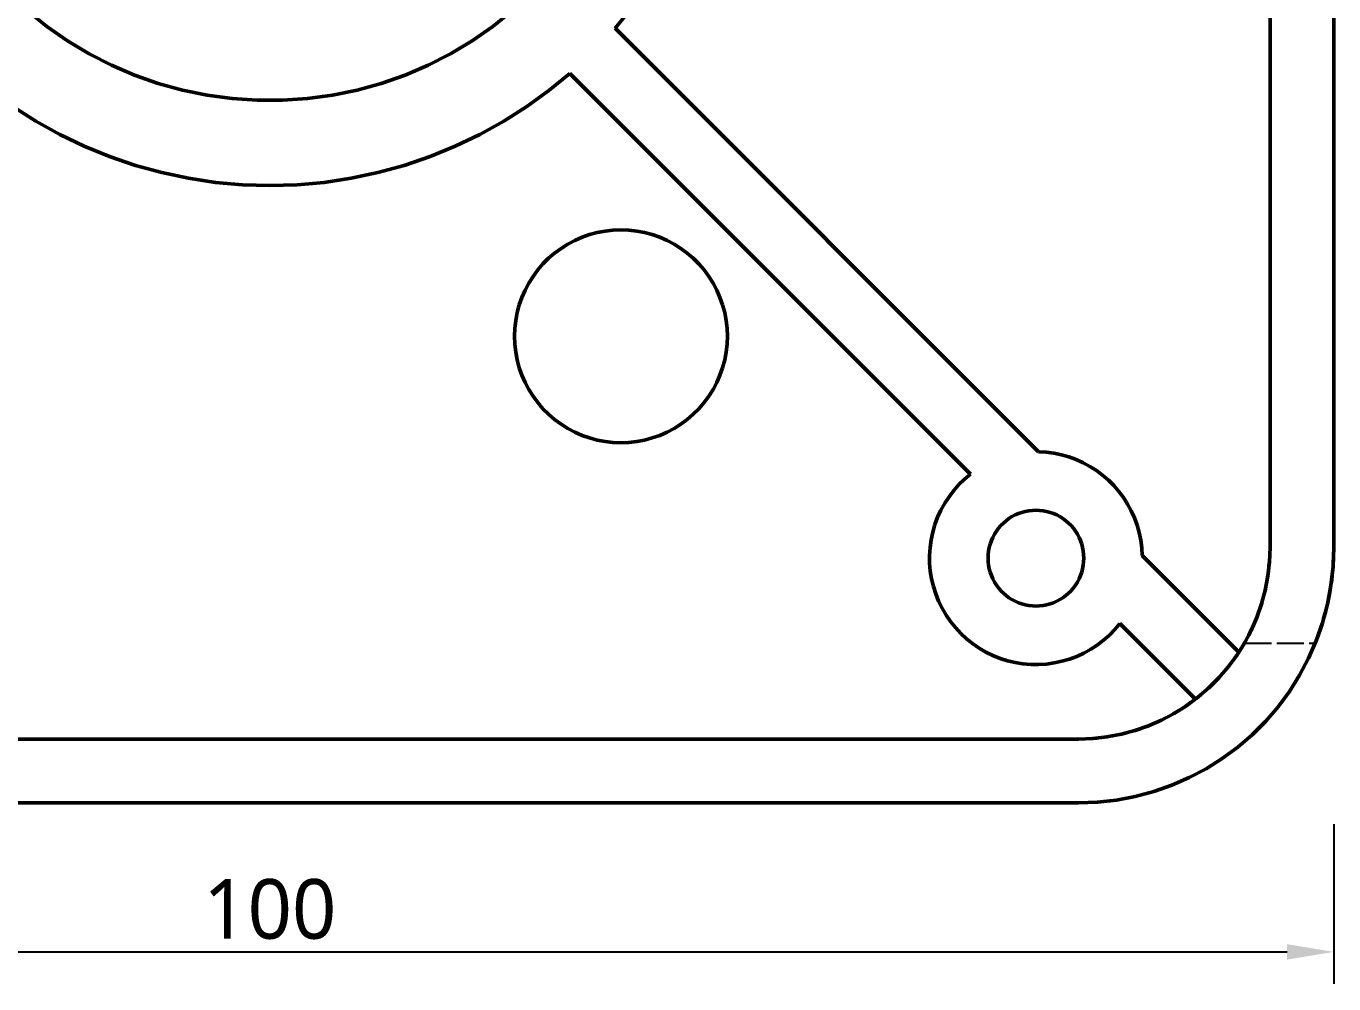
# Model space of a CAD drawing. Header units: millimetres. Extents: x 0 to 420, y 0 to 297.
# Drawn here: x 148.1 to 209.5, y 124.5 to 169.5 of the extents above; entities that cross this region are included whole.
import ezdxf

# ---------------------------------------------------------------- set-up
doc = ezdxf.new("R2010")
doc.units = ezdxf.units.MM
doc.linetypes.add('DASHED', pattern=[1.524, 1.27, -0.254])
for name, color, linetype, lineweight in [('DIM', 3, 'CONTINUOUS', 18), ('HIDDEN', 8, 'DASHED', 25), ('VISIBLE', 7, 'CONTINUOUS', 50)]:
    doc.layers.add(name, color=color, linetype=linetype, lineweight=lineweight)
doc.styles.add('CJK', font='NotoSansCJK-Regular.ttc')
doc.dimstyles.new('GB', dxfattribs={"dimtxt": 2.8, "dimasz": 2.2, "dimexe": 1.5, "dimexo": 1, "dimgap": 0.6, "dimtad": 1, "dimlfac": 100, "dimzin": 12, "dimdsep": 46, "dimtxsty": 'CJK', "dimcen": 2.5, "dimazin": 3, "dimtfac": 0.5, "dimtmove": 2, "dimatfit": 3})

msp = doc.modelspace()

# ---------------------------------------------------------------- linework, layer by layer
at = {"layer": 'HIDDEN'}
for points in [[(209.5, 260), (209.5, 145)], [(209.5, 237.5), (209.5, 145)], [(209.5, 237.5), (209.5, 145)], [(206.5, 228.37868), (206.5, 145)], [(149.0234, 169.48248), (148.10098, 170.22173)], [(170.89902, 170.22173), (169.9766, 169.48248)], [(175.72641, 169.39491), (176.53817, 170.38701)], [(149.99362, 168.80719), (149.0234, 169.48248)], [(169.9766, 169.48248), (169.00638, 168.80719)], [(195.62283, 149.49849), (175.72641, 169.39491)], [(151.00722, 168.19893), (149.99362, 168.80719)], [(169.00638, 168.80719), (167.99278, 168.19893)], [(152.05956, 167.6605), (151.00722, 168.19893)], [(167.99278, 168.19893), (166.94044, 167.6605)], [(153.14586, 167.19433), (152.05956, 167.6605)], [(154.26115, 166.80256), (153.14586, 167.19433)], [(165.85414, 167.19433), (164.73885, 166.80256)], [(166.94044, 167.6605), (165.85414, 167.19433)], [(172.61299, 166.46183), (173.60509, 167.27359)], [(192.43121, 148.44747), (173.60509, 167.27359)], [(155.40034, 166.48698), (154.26115, 166.80256)], [(164.73885, 166.80256), (163.59966, 166.48698)], [(156.55823, 166.24903), (155.40034, 166.48698)], [(157.72955, 166.08979), (156.55823, 166.24903)], [(158.90895, 166.00998), (157.72955, 166.08979)], [(160.09105, 166.00998), (158.90895, 166.00998)], [(161.27045, 166.08979), (160.09105, 166.00998)], [(162.44177, 166.24903), (161.27045, 166.08979)], [(163.59966, 166.48698), (162.44177, 166.24903)], [(171.57428, 165.71063), (172.61299, 166.46183)], [(147.42572, 165.71063), (148.50735, 165.02267)], [(170.49265, 165.02267), (171.57428, 165.71063)], [(148.50735, 165.02267), (149.62806, 164.4004)], [(169.37194, 164.4004), (170.49265, 165.02267)], [(149.62806, 164.4004), (150.78386, 163.84602)], [(168.21614, 163.84602), (169.37194, 164.4004)], [(150.78386, 163.84602), (151.97065, 163.36151)], [(167.02935, 163.36151), (168.21614, 163.84602)], [(151.97065, 163.36151), (153.18421, 162.94858)], [(153.18421, 162.94858), (154.42021, 162.60872)], [(164.57979, 162.60872), (165.81579, 162.94858)], [(165.81579, 162.94858), (167.02935, 163.36151)], [(154.42021, 162.60872), (155.67427, 162.34311)], [(155.67427, 162.34311), (156.94193, 162.15272)], [(162.05807, 162.15272), (163.32573, 162.34311)], [(163.32573, 162.34311), (164.57979, 162.60872)], [(156.94193, 162.15272), (158.21869, 162.03821)], [(158.21869, 162.03821), (159.5, 162)], [(159.5, 162), (160.78131, 162.03821)], [(160.78131, 162.03821), (162.05807, 162.15272)], [(174.8874, 159.7958), (174.52622, 159.69903)], [(175.25479, 159.86532), (174.8874, 159.7958)], [(175.62635, 159.90718), (175.25479, 159.86532)], [(176, 159.92116), (175.62635, 159.90718)], [(176.37365, 159.90718), (176, 159.92116)], [(176.74521, 159.86532), (176.37365, 159.90718)], [(177.1126, 159.7958), (176.74521, 159.86532)], [(177.47378, 159.69903), (177.1126, 159.7958)], [(173.5, 159.25129), (173.1834, 159.05236)], [(173.83058, 159.42601), (173.5, 159.25129)], [(174.17329, 159.57553), (173.83058, 159.42601)], [(174.52622, 159.69903), (174.17329, 159.57553)], [(177.82671, 159.57553), (177.47378, 159.69903)], [(178.16942, 159.42601), (177.82671, 159.57553)], [(178.5, 159.25129), (178.16942, 159.42601)], [(178.8166, 159.05236), (178.5, 159.25129)], [(172.59914, 158.58642), (172.33474, 158.32203)], [(172.88255, 158.83032), (172.59914, 158.58642)], [(173.1834, 159.05236), (172.88255, 158.83032)], [(179.11745, 158.83032), (178.8166, 159.05236)], [(179.40086, 158.58642), (179.11745, 158.83032)], [(179.66526, 158.32203), (179.40086, 158.58642)], [(172.09084, 158.03861), (171.86881, 157.73776)], [(172.33474, 158.32203), (172.09084, 158.03861)], [(179.90916, 158.03861), (179.66526, 158.32203)], [(180.13119, 157.73776), (179.90916, 158.03861)], [(171.66987, 157.42116), (171.49516, 157.09058)], [(171.86881, 157.73776), (171.66987, 157.42116)], [(180.33013, 157.42116), (180.13119, 157.73776)], [(180.50484, 157.09058), (180.33013, 157.42116)], [(171.34563, 156.74787), (171.22214, 156.39494)], [(171.49516, 157.09058), (171.34563, 156.74787)], [(180.65437, 156.74787), (180.50484, 157.09058)], [(180.77786, 156.39494), (180.65437, 156.74787)], [(171.22214, 156.39494), (171.12536, 156.03377)], [(180.87464, 156.03377), (180.77786, 156.39494)], [(171.05585, 155.66637), (171.01398, 155.29481)], [(171.12536, 156.03377), (171.05585, 155.66637)], [(180.94415, 155.66637), (180.87464, 156.03377)], [(180.98602, 155.29481), (180.94415, 155.66637)], [(171.01398, 155.29481), (171, 154.92116)], [(171, 154.92116), (171.01398, 154.54751)], [(181, 154.92116), (180.98602, 155.29481)], [(180.98602, 154.54751), (181, 154.92116)], [(171.01398, 154.54751), (171.05585, 154.17595)], [(180.94415, 154.17595), (180.98602, 154.54751)], [(171.05585, 154.17595), (171.12536, 153.80856)], [(171.12536, 153.80856), (171.22214, 153.44739)], [(180.77786, 153.44739), (180.87464, 153.80856)], [(180.87464, 153.80856), (180.94415, 154.17595)], [(171.22214, 153.44739), (171.34563, 153.09446)], [(171.34563, 153.09446), (171.49516, 152.75174)], [(180.50484, 152.75174), (180.65437, 153.09446)], [(180.65437, 153.09446), (180.77786, 153.44739)], [(171.49516, 152.75174), (171.66987, 152.42116)], [(171.66987, 152.42116), (171.86881, 152.10456)], [(180.13119, 152.10456), (180.33013, 152.42116)], [(180.33013, 152.42116), (180.50484, 152.75174)], [(171.86881, 152.10456), (172.09084, 151.80371)], [(172.09084, 151.80371), (172.33474, 151.5203)], [(179.66526, 151.5203), (179.90916, 151.80371)], [(179.90916, 151.80371), (180.13119, 152.10456)], [(172.33474, 151.5203), (172.59914, 151.2559)], [(172.59914, 151.2559), (172.88255, 151.012)], [(179.11745, 151.012), (179.40086, 151.2559)], [(179.40086, 151.2559), (179.66526, 151.5203)], [(172.88255, 151.012), (173.1834, 150.78997)], [(173.1834, 150.78997), (173.5, 150.59103)], [(173.5, 150.59103), (173.83058, 150.41632)], [(178.16942, 150.41632), (178.5, 150.59103)], [(178.5, 150.59103), (178.8166, 150.78997)], [(178.8166, 150.78997), (179.11745, 151.012)], [(173.83058, 150.41632), (174.17329, 150.26679)], [(174.17329, 150.26679), (174.52622, 150.1433)], [(174.52622, 150.1433), (174.8874, 150.04652)], [(174.8874, 150.04652), (175.25479, 149.97701)], [(175.25479, 149.97701), (175.62635, 149.93514)], [(176.37365, 149.93514), (176.74521, 149.97701)], [(176.74521, 149.97701), (177.1126, 150.04652)], [(177.1126, 150.04652), (177.47378, 150.1433)], [(177.47378, 150.1433), (177.82671, 150.26679)], [(177.82671, 150.26679), (178.16942, 150.41632)], [(175.62635, 149.93514), (176, 149.92116)], [(176, 149.92116), (176.37365, 149.93514)], [(195.98438, 149.47648), (195.62283, 149.49849)], [(196.34339, 149.42836), (195.98438, 149.47648)], [(196.69797, 149.35437), (196.34339, 149.42836)], [(197.04627, 149.2549), (196.69797, 149.35437)], [(197.38645, 149.13048), (197.04627, 149.2549)], [(197.71673, 148.98175), (197.38645, 149.13048)], [(198.03538, 148.80951), (197.71673, 148.98175)], [(198.34072, 148.61465), (198.03538, 148.80951)], [(192.14883, 148.21075), (191.88465, 147.95387)], [(192.43121, 148.44747), (192.14883, 148.21075)], [(198.63115, 148.39819), (198.34072, 148.61465)], [(198.90515, 148.16128), (198.63115, 148.39819)], [(199.16128, 147.90515), (198.90515, 148.16128)], [(191.6401, 147.67824), (191.41652, 147.38534)], [(191.88465, 147.95387), (191.6401, 147.67824)], [(199.39819, 147.63115), (199.16128, 147.90515)], [(199.61465, 147.34072), (199.39819, 147.63115)], [(191.21512, 147.07678), (191.03699, 146.75422)], [(191.41652, 147.38534), (191.21512, 147.07678)], [(199.80951, 147.03538), (199.61465, 147.34072)], [(199.98175, 146.71673), (199.80951, 147.03538)], [(190.88309, 146.41942), (190.75427, 146.07419)], [(191.03699, 146.75422), (190.88309, 146.41942)], [(194.09715, 146.25912), (193.96961, 146.14937)], [(194.23253, 146.35904), (194.09715, 146.25912)], [(194.375, 146.44856), (194.23253, 146.35904)], [(194.52376, 146.52718), (194.375, 146.44856)], [(194.67798, 146.59447), (194.52376, 146.52718)], [(194.8368, 146.65004), (194.67798, 146.59447)], [(194.99933, 146.69359), (194.8368, 146.65004)], [(195.16465, 146.72487), (194.99933, 146.69359)], [(195.33186, 146.74371), (195.16465, 146.72487)], [(195.5, 146.75), (195.33186, 146.74371)], [(195.66814, 146.74371), (195.5, 146.75)], [(195.83535, 146.72487), (195.66814, 146.74371)], [(196.00067, 146.69359), (195.83535, 146.72487)], [(196.1632, 146.65004), (196.00067, 146.69359)], [(196.32202, 146.59447), (196.1632, 146.65004)], [(196.47624, 146.52718), (196.32202, 146.59447)], [(196.625, 146.44856), (196.47624, 146.52718)], [(196.76747, 146.35904), (196.625, 146.44856)], [(196.90285, 146.25912), (196.76747, 146.35904)], [(197.03039, 146.14937), (196.90285, 146.25912)], [(200.13048, 146.38645), (199.98175, 146.71673)], [(200.2549, 146.04627), (200.13048, 146.38645)], [(190.65123, 145.72041), (190.57452, 145.36001)], [(190.75427, 146.07419), (190.65123, 145.72041)], [(193.64096, 145.76747), (193.55144, 145.625)], [(193.74088, 145.90285), (193.64096, 145.76747)], [(193.85063, 146.03039), (193.74088, 145.90285)], [(193.96961, 146.14937), (193.85063, 146.03039)], [(197.14937, 146.03039), (197.03039, 146.14937)], [(197.25912, 145.90285), (197.14937, 146.03039)], [(197.35904, 145.76747), (197.25912, 145.90285)], [(197.44856, 145.625), (197.35904, 145.76747)], [(200.35437, 145.69797), (200.2549, 146.04627)], [(200.42836, 145.34339), (200.35437, 145.69797)], [(190.57452, 145.36001), (190.52456, 144.99493)], [(193.34996, 145.1632), (193.30641, 145.00067)], [(193.40553, 145.32202), (193.34996, 145.1632)], [(193.47282, 145.47624), (193.40553, 145.32202)], [(193.55144, 145.625), (193.47282, 145.47624)], [(197.52718, 145.47624), (197.44856, 145.625)], [(197.59447, 145.32202), (197.52718, 145.47624)], [(197.65004, 145.1632), (197.59447, 145.32202)], [(197.69359, 145.00067), (197.65004, 145.1632)], [(200.47648, 144.98438), (200.42836, 145.34339)], [(190.52456, 144.99493), (190.50162, 144.62717)], [(190.50162, 144.62717), (190.50583, 144.25872)], [(193.25629, 144.66814), (193.25, 144.5)], [(193.25, 144.5), (193.25629, 144.33186)], [(193.27513, 144.83535), (193.25629, 144.66814)], [(193.30641, 145.00067), (193.27513, 144.83535)], [(197.72487, 144.83535), (197.69359, 145.00067)], [(197.74371, 144.66814), (197.72487, 144.83535)], [(197.75, 144.5), (197.74371, 144.66814)], [(197.74371, 144.33186), (197.75, 144.5)], [(200.49849, 144.62283), (200.47648, 144.98438)], [(205.03819, 140.08313), (200.49849, 144.62283)], [(206.5, 145), (206.47652, 144.35036)], [(209.5, 145), (209.46645, 144.10324)], [(209.5, 145), (209.47538, 144.23173)], [(190.50583, 144.25872), (190.53716, 143.89157)], [(190.53716, 143.89157), (190.59544, 143.52773)], [(193.25629, 144.33186), (193.27513, 144.16465)], [(193.27513, 144.16465), (193.30641, 143.99933)], [(193.30641, 143.99933), (193.34996, 143.8368)], [(193.34996, 143.8368), (193.40553, 143.67798)], [(197.59447, 143.67798), (197.65004, 143.8368)], [(197.65004, 143.8368), (197.69359, 143.99933)], [(197.69359, 143.99933), (197.72487, 144.16465)], [(197.72487, 144.16465), (197.74371, 144.33186)], [(206.45143, 144.11971), (206.40621, 143.7041)], [(206.47652, 144.35036), (206.47526, 144.33872)], [(209.46645, 144.10324), (209.36597, 143.21149)], [(209.47538, 144.23173), (209.40163, 143.46662)], [(209.46863, 144.16174), (209.44256, 143.89127)], [(190.59544, 143.52773), (190.68036, 143.16918)], [(193.40553, 143.67798), (193.47282, 143.52376)], [(193.47282, 143.52376), (193.55144, 143.375)], [(193.55144, 143.375), (193.64096, 143.23253)], [(193.64096, 143.23253), (193.74088, 143.09715)], [(197.25912, 143.09715), (197.35904, 143.23253)], [(197.35904, 143.23253), (197.44856, 143.375)], [(197.44856, 143.375), (197.52718, 143.52376)], [(197.52718, 143.52376), (197.59447, 143.67798)], [(206.35455, 143.42118), (206.28944, 143.06461)], [(206.40621, 143.7041), (206.402, 143.68105)], [(209.36597, 143.21149), (209.19913, 142.32975)], [(209.40163, 143.46662), (209.27904, 142.70779)], [(209.37878, 143.3252), (209.32795, 143.01058)], [(190.68036, 143.16918), (190.79146, 142.81784)], [(190.79146, 142.81784), (190.92813, 142.47565)], [(193.74088, 143.09715), (193.85063, 142.96961)], [(193.85063, 142.96961), (193.96961, 142.85063)], [(193.96961, 142.85063), (194.09715, 142.74088)], [(194.09715, 142.74088), (194.23253, 142.64096)], [(194.23253, 142.64096), (194.375, 142.55144)], [(196.625, 142.55144), (196.76747, 142.64096)], [(196.76747, 142.64096), (196.90285, 142.74088)], [(196.90285, 142.74088), (197.03039, 142.85063)], [(197.03039, 142.85063), (197.14937, 142.96961)], [(197.14937, 142.96961), (197.25912, 143.09715)], [(206.20989, 142.75674), (206.12681, 142.43521)], [(206.28944, 143.06461), (206.28064, 143.03056)], [(209.27904, 142.70779), (209.10812, 141.95837)], [(190.92813, 142.47565), (191.08963, 142.14445)], [(191.08963, 142.14445), (191.27508, 141.82604)], [(194.375, 142.55144), (194.52376, 142.47282)], [(194.52376, 142.47282), (194.67798, 142.40553)], [(194.67798, 142.40553), (194.8368, 142.34996)], [(194.8368, 142.34996), (194.99933, 142.30641)], [(194.99933, 142.30641), (195.16465, 142.27513)], [(195.16465, 142.27513), (195.33186, 142.25629)], [(195.33186, 142.25629), (195.5, 142.25)], [(195.5, 142.25), (195.66814, 142.25629)], [(195.66814, 142.25629), (195.83535, 142.27513)], [(195.83535, 142.27513), (196.00067, 142.30641)], [(196.00067, 142.30641), (196.1632, 142.34996)], [(196.1632, 142.34996), (196.32202, 142.40553)], [(196.32202, 142.40553), (196.47624, 142.47282)], [(196.47624, 142.47282), (196.625, 142.55144)], [(206.01822, 142.11305), (205.91917, 141.8192)], [(206.12681, 142.43521), (206.11182, 142.39074)], [(209.10812, 141.95837), (208.88958, 141.22144)], [(209.19913, 142.32975), (208.96687, 141.46294)], [(209.22988, 142.49225), (209.15671, 142.17143)], [(191.27508, 141.82604), (191.48348, 141.52216)], [(191.48348, 141.52216), (191.71369, 141.23444)], [(199.21075, 141.14883), (199.44747, 141.43121)], [(203.00146, 137.87722), (199.44747, 141.43121)], [(205.78058, 141.48896), (205.66761, 141.21978)], [(205.91917, 141.8192), (205.89646, 141.76506)], [(208.96687, 141.46294), (208.67048, 140.61591)], [(209.02004, 141.66138), (208.92964, 141.35653)], [(191.71369, 141.23444), (191.96447, 140.96447)], [(191.96447, 140.96447), (192.23444, 140.71369)], [(198.67824, 140.6401), (198.95387, 140.88465)], [(198.95387, 140.88465), (199.21075, 141.14883)], [(205.49825, 140.88603), (205.37344, 140.64008)], [(205.66761, 141.21978), (205.63571, 141.1569)], [(208.88958, 141.22144), (208.6243, 140.5)], [(208.74063, 140.81636), (208.64779, 140.5639)], [(192.23444, 140.71369), (192.52216, 140.48348)], [(192.52216, 140.48348), (192.82604, 140.27508)], [(192.82604, 140.27508), (193.14445, 140.08963)], [(197.75422, 140.03699), (198.07678, 140.21512)], [(198.07678, 140.21512), (198.38534, 140.41652)], [(198.38534, 140.41652), (198.67824, 140.6401)], [(205.29423, 140.5), (204.93615, 139.93012)], [(205.29423, 140.5), (204.93615, 139.93012)], [(205.17276, 140.30668), (205.03819, 140.08313)], [(205.29423, 140.5), (208.6243, 140.5)], [(205.29423, 140.5), (208.61991, 140.5)], [(205.37344, 140.64008), (205.33098, 140.56953)], [(208.67048, 140.61591), (208.31163, 139.7934)], [(193.14445, 140.08963), (193.47565, 139.92813)], [(193.47565, 139.92813), (193.81784, 139.79146)], [(193.81784, 139.79146), (194.16918, 139.68036)], [(194.16918, 139.68036), (194.52773, 139.59544)], [(194.52773, 139.59544), (194.89157, 139.53716)], [(194.89157, 139.53716), (195.25872, 139.50583)], [(195.25872, 139.50583), (195.62717, 139.50162)], [(195.62717, 139.50162), (195.99493, 139.52456)], [(195.99493, 139.52456), (196.36001, 139.57452)], [(196.36001, 139.57452), (196.72041, 139.65123)], [(196.72041, 139.65123), (197.07419, 139.75427)], [(197.07419, 139.75427), (197.41942, 139.88309)], [(197.41942, 139.88309), (197.75422, 140.03699)], [(204.93615, 139.93012), (204.53648, 139.38859)], [(204.93615, 139.93012), (204.53648, 139.38859)], [(204.69192, 139.58924), (204.60501, 139.48144)], [(204.83152, 139.78835), (204.69192, 139.58924)], [(205.03819, 140.08313), (204.98132, 140.00202)], [(205.03819, 140.08313), (205.03457, 140.08675)], [(208.31163, 139.7934), (207.8923, 139)], [(204.09747, 138.87845), (203.62155, 138.40253)], [(204.09747, 138.87845), (203.62155, 138.40253)], [(204.53648, 139.38859), (204.09747, 138.87845)], [(204.53648, 139.38859), (204.09747, 138.87845)], [(204.31334, 139.11966), (204.19132, 138.98751)], [(204.43629, 139.27217), (204.31334, 139.11966)], [(207.8923, 139), (207.41487, 138.24016)], [(203.62155, 138.40253), (203.11141, 137.96352)], [(203.62155, 138.40253), (203.11141, 137.96352)], [(203.46621, 138.26172), (203.25193, 138.08444)], [(203.54855, 138.33971), (203.46621, 138.26172)], [(203.90415, 138.67649), (203.74084, 138.52182)], [(204.00824, 138.78922), (203.90415, 138.67649)], [(203.11141, 137.96352), (202.56988, 137.56385)], [(203.11141, 137.96352), (202.56988, 137.56385)], [(203.00146, 137.87722), (202.77183, 137.7129)], [(203.00146, 137.87722), (202.9985, 137.88018)], [(203.0591, 137.92491), (203.00146, 137.87722)], [(207.41487, 138.24016), (206.88198, 137.51812)], [(202, 137.20577), (201.40495, 136.89128)], [(202, 137.20577), (201.40495, 136.89128)], [(201.90553, 137.15199), (201.63526, 137.013)], [(201.95259, 137.18071), (201.90553, 137.15199)], [(202.56988, 137.56385), (202, 137.20577)], [(202.56988, 137.56385), (202, 137.20577)], [(202.46675, 137.49457), (202.21688, 137.34205)], [(202.51801, 137.53126), (202.46675, 137.49457)], [(206.88198, 137.51812), (206.29662, 136.83793)], [(200.78807, 136.62214), (200.1528, 136.39984)], [(200.78807, 136.62214), (200.1528, 136.39984)], [(200.71566, 136.59408), (200.40259, 136.48725)], [(200.75189, 136.60948), (200.71566, 136.59408)], [(201.40495, 136.89128), (200.78807, 136.62214)], [(201.40495, 136.89128), (200.78807, 136.62214)], [(201.32079, 136.85129), (201.02968, 136.72755)], [(201.36281, 136.87289), (201.32079, 136.85129)], [(206.29662, 136.83793), (205.66207, 136.20338)], [(197.5, 136), (121.5, 136)], [(197.5, 136), (121.5, 136)], [(197.5, 136), (121.5, 136)], [(198.17257, 136.02517), (197.5, 136)], [(198.17257, 136.02517), (197.5, 136)], [(198.15708, 136.02402), (197.5, 136)], [(198.1649, 136.02488), (198.15708, 136.02402)], [(198.84138, 136.10052), (198.17257, 136.02517)], [(198.84138, 136.10052), (198.17257, 136.02517)], [(198.81066, 136.09595), (198.38523, 136.04913)], [(198.82613, 136.0988), (198.81066, 136.09595)], [(199.50269, 136.22565), (198.84138, 136.10052)], [(199.50269, 136.22565), (198.84138, 136.10052)], [(199.45724, 136.2154), (199.0876, 136.14711)], [(199.48007, 136.22137), (199.45724, 136.2154)], [(200.1528, 136.39984), (199.50269, 136.22565)], [(200.1528, 136.39984), (199.50269, 136.22565)], [(200.09337, 136.38174), (199.75561, 136.29342)], [(200.12316, 136.3919), (200.09337, 136.38174)], [(205.66207, 136.20338), (204.98188, 135.61802)], [(204.98188, 135.61802), (204.25984, 135.08513)], [(203.5, 134.6077), (202.7066, 134.18837)], [(204.25984, 135.08513), (203.5, 134.6077)], [(202.7066, 134.18837), (201.88409, 133.82952)], [(201.03706, 133.53313), (200.17025, 133.30087)], [(201.88409, 133.82952), (201.03706, 133.53313)], [(197.5, 133), (121.5, 133)], [(198.39676, 133.03355), (197.5, 133)], [(199.28851, 133.13403), (198.39676, 133.03355)], [(200.17025, 133.30087), (199.28851, 133.13403)]]:
    msp.add_lwpolyline(points, dxfattribs=at)
at = {"layer": 'VISIBLE'}
for points in [[(206.5, 145), (206.5, 260)], [(209.5, 260), (209.5, 145)], [(148.10098, 170.22173), (149.0234, 169.48248)], [(169.9766, 169.48248), (170.89902, 170.22173)], [(176.53817, 170.38701), (175.72641, 169.39491)], [(149.0234, 169.48248), (149.99362, 168.80719)], [(169.00638, 168.80719), (169.9766, 169.48248)], [(195.62283, 149.49849), (175.72641, 169.39491)], [(149.99362, 168.80719), (151.00722, 168.19893)], [(167.99278, 168.19893), (169.00638, 168.80719)], [(151.00722, 168.19893), (152.05956, 167.6605)], [(166.94044, 167.6605), (167.99278, 168.19893)], [(152.05956, 167.6605), (153.14586, 167.19433)], [(153.14586, 167.19433), (154.26115, 166.80256)], [(164.73885, 166.80256), (165.85414, 167.19433)], [(165.85414, 167.19433), (166.94044, 167.6605)], [(173.60509, 167.27359), (172.61299, 166.46183)], [(192.43121, 148.44747), (173.60509, 167.27359)], [(154.26115, 166.80256), (155.40034, 166.48698)], [(163.59966, 166.48698), (164.73885, 166.80256)], [(155.40034, 166.48698), (156.55823, 166.24903)], [(156.55823, 166.24903), (157.72955, 166.08979)], [(157.72955, 166.08979), (158.90895, 166.00998)], [(158.90895, 166.00998), (160.09105, 166.00998)], [(160.09105, 166.00998), (161.27045, 166.08979)], [(161.27045, 166.08979), (162.44177, 166.24903)], [(162.44177, 166.24903), (163.59966, 166.48698)], [(172.61299, 166.46183), (171.57428, 165.71063)], [(148.50735, 165.02267), (147.42572, 165.71063)], [(171.57428, 165.71063), (170.49265, 165.02267)], [(149.62806, 164.4004), (148.50735, 165.02267)], [(170.49265, 165.02267), (169.37194, 164.4004)], [(150.78386, 163.84602), (149.62806, 164.4004)], [(169.37194, 164.4004), (168.21614, 163.84602)], [(151.97065, 163.36151), (150.78386, 163.84602)], [(168.21614, 163.84602), (167.02935, 163.36151)], [(153.18421, 162.94858), (151.97065, 163.36151)], [(154.42021, 162.60872), (153.18421, 162.94858)], [(165.81579, 162.94858), (164.57979, 162.60872)], [(167.02935, 163.36151), (165.81579, 162.94858)], [(155.67427, 162.34311), (154.42021, 162.60872)], [(156.94193, 162.15272), (155.67427, 162.34311)], [(163.32573, 162.34311), (162.05807, 162.15272)], [(164.57979, 162.60872), (163.32573, 162.34311)], [(158.21869, 162.03821), (156.94193, 162.15272)], [(159.5, 162), (158.21869, 162.03821)], [(160.78131, 162.03821), (159.5, 162)], [(162.05807, 162.15272), (160.78131, 162.03821)], [(174.8874, 159.7958), (174.52622, 159.69903)], [(175.25479, 159.86532), (174.8874, 159.7958)], [(175.62635, 159.90718), (175.25479, 159.86532)], [(176, 159.92116), (175.62635, 159.90718)], [(176.37365, 159.90718), (176, 159.92116)], [(176.74521, 159.86532), (176.37365, 159.90718)], [(177.1126, 159.7958), (176.74521, 159.86532)], [(177.47378, 159.69903), (177.1126, 159.7958)], [(173.5, 159.25129), (173.1834, 159.05236)], [(173.83058, 159.42601), (173.5, 159.25129)], [(174.17329, 159.57553), (173.83058, 159.42601)], [(174.52622, 159.69903), (174.17329, 159.57553)], [(177.82671, 159.57553), (177.47378, 159.69903)], [(178.16942, 159.42601), (177.82671, 159.57553)], [(178.5, 159.25129), (178.16942, 159.42601)], [(178.8166, 159.05236), (178.5, 159.25129)], [(172.59914, 158.58642), (172.33474, 158.32203)], [(172.88255, 158.83032), (172.59914, 158.58642)], [(173.1834, 159.05236), (172.88255, 158.83032)], [(179.11745, 158.83032), (178.8166, 159.05236)], [(179.40086, 158.58642), (179.11745, 158.83032)], [(179.66526, 158.32203), (179.40086, 158.58642)], [(172.09084, 158.03861), (171.86881, 157.73776)], [(172.33474, 158.32203), (172.09084, 158.03861)], [(179.90916, 158.03861), (179.66526, 158.32203)], [(180.13119, 157.73776), (179.90916, 158.03861)], [(171.66987, 157.42116), (171.49516, 157.09058)], [(171.86881, 157.73776), (171.66987, 157.42116)], [(180.33013, 157.42116), (180.13119, 157.73776)], [(180.50484, 157.09058), (180.33013, 157.42116)], [(171.34563, 156.74787), (171.22214, 156.39494)], [(171.49516, 157.09058), (171.34563, 156.74787)], [(180.65437, 156.74787), (180.50484, 157.09058)], [(180.77786, 156.39494), (180.65437, 156.74787)], [(171.22214, 156.39494), (171.12536, 156.03377)], [(180.87464, 156.03377), (180.77786, 156.39494)], [(171.05585, 155.66637), (171.01398, 155.29481)], [(171.12536, 156.03377), (171.05585, 155.66637)], [(180.94415, 155.66637), (180.87464, 156.03377)], [(180.98602, 155.29481), (180.94415, 155.66637)], [(171.01398, 155.29481), (171, 154.92116)], [(171, 154.92116), (171.01398, 154.54751)], [(181, 154.92116), (180.98602, 155.29481)], [(180.98602, 154.54751), (181, 154.92116)], [(171.01398, 154.54751), (171.05585, 154.17595)], [(180.94415, 154.17595), (180.98602, 154.54751)], [(171.05585, 154.17595), (171.12536, 153.80856)], [(171.12536, 153.80856), (171.22214, 153.44739)], [(180.77786, 153.44739), (180.87464, 153.80856)], [(180.87464, 153.80856), (180.94415, 154.17595)], [(171.22214, 153.44739), (171.34563, 153.09446)], [(171.34563, 153.09446), (171.49516, 152.75174)], [(180.50484, 152.75174), (180.65437, 153.09446)], [(180.65437, 153.09446), (180.77786, 153.44739)], [(171.49516, 152.75174), (171.66987, 152.42116)], [(171.66987, 152.42116), (171.86881, 152.10456)], [(180.13119, 152.10456), (180.33013, 152.42116)], [(180.33013, 152.42116), (180.50484, 152.75174)], [(171.86881, 152.10456), (172.09084, 151.80371)], [(172.09084, 151.80371), (172.33474, 151.5203)], [(179.66526, 151.5203), (179.90916, 151.80371)], [(179.90916, 151.80371), (180.13119, 152.10456)], [(172.33474, 151.5203), (172.59914, 151.2559)], [(172.59914, 151.2559), (172.88255, 151.012)], [(179.11745, 151.012), (179.40086, 151.2559)], [(179.40086, 151.2559), (179.66526, 151.5203)], [(172.88255, 151.012), (173.1834, 150.78997)], [(173.1834, 150.78997), (173.5, 150.59103)], [(173.5, 150.59103), (173.83058, 150.41632)], [(178.16942, 150.41632), (178.5, 150.59103)], [(178.5, 150.59103), (178.8166, 150.78997)], [(178.8166, 150.78997), (179.11745, 151.012)], [(173.83058, 150.41632), (174.17329, 150.26679)], [(174.17329, 150.26679), (174.52622, 150.1433)], [(174.52622, 150.1433), (174.8874, 150.04652)], [(174.8874, 150.04652), (175.25479, 149.97701)], [(175.25479, 149.97701), (175.62635, 149.93514)], [(176.37365, 149.93514), (176.74521, 149.97701)], [(176.74521, 149.97701), (177.1126, 150.04652)], [(177.1126, 150.04652), (177.47378, 150.1433)], [(177.47378, 150.1433), (177.82671, 150.26679)], [(177.82671, 150.26679), (178.16942, 150.41632)], [(175.62635, 149.93514), (176, 149.92116)], [(176, 149.92116), (176.37365, 149.93514)], [(195.98438, 149.47648), (195.62283, 149.49849)], [(196.34339, 149.42836), (195.98438, 149.47648)], [(196.69797, 149.35437), (196.34339, 149.42836)], [(197.04627, 149.2549), (196.69797, 149.35437)], [(197.38645, 149.13048), (197.04627, 149.2549)], [(197.71673, 148.98175), (197.38645, 149.13048)], [(198.03538, 148.80951), (197.71673, 148.98175)], [(198.34072, 148.61465), (198.03538, 148.80951)], [(192.14883, 148.21075), (191.88465, 147.95387)], [(192.43121, 148.44747), (192.14883, 148.21075)], [(198.63115, 148.39819), (198.34072, 148.61465)], [(198.90515, 148.16128), (198.63115, 148.39819)], [(199.16128, 147.90515), (198.90515, 148.16128)], [(191.6401, 147.67824), (191.41652, 147.38534)], [(191.88465, 147.95387), (191.6401, 147.67824)], [(199.39819, 147.63115), (199.16128, 147.90515)], [(199.61465, 147.34072), (199.39819, 147.63115)], [(191.21512, 147.07678), (191.03699, 146.75422)], [(191.41652, 147.38534), (191.21512, 147.07678)], [(199.80951, 147.03538), (199.61465, 147.34072)], [(199.98175, 146.71673), (199.80951, 147.03538)], [(190.88309, 146.41942), (190.75427, 146.07419)], [(191.03699, 146.75422), (190.88309, 146.41942)], [(194.09715, 146.25912), (193.96961, 146.14937)], [(194.23253, 146.35904), (194.09715, 146.25912)], [(194.375, 146.44856), (194.23253, 146.35904)], [(194.52376, 146.52718), (194.375, 146.44856)], [(194.67798, 146.59447), (194.52376, 146.52718)], [(194.8368, 146.65004), (194.67798, 146.59447)], [(194.99933, 146.69359), (194.8368, 146.65004)], [(195.16465, 146.72487), (194.99933, 146.69359)], [(195.33186, 146.74371), (195.16465, 146.72487)], [(195.5, 146.75), (195.33186, 146.74371)], [(195.66814, 146.74371), (195.5, 146.75)], [(195.83535, 146.72487), (195.66814, 146.74371)], [(196.00067, 146.69359), (195.83535, 146.72487)], [(196.1632, 146.65004), (196.00067, 146.69359)], [(196.32202, 146.59447), (196.1632, 146.65004)], [(196.47624, 146.52718), (196.32202, 146.59447)], [(196.625, 146.44856), (196.47624, 146.52718)], [(196.76747, 146.35904), (196.625, 146.44856)], [(196.90285, 146.25912), (196.76747, 146.35904)], [(197.03039, 146.14937), (196.90285, 146.25912)], [(200.13048, 146.38645), (199.98175, 146.71673)], [(200.2549, 146.04627), (200.13048, 146.38645)], [(190.65123, 145.72041), (190.57452, 145.36001)], [(190.75427, 146.07419), (190.65123, 145.72041)], [(193.64096, 145.76747), (193.55144, 145.625)], [(193.74088, 145.90285), (193.64096, 145.76747)], [(193.85063, 146.03039), (193.74088, 145.90285)], [(193.96961, 146.14937), (193.85063, 146.03039)], [(197.14937, 146.03039), (197.03039, 146.14937)], [(197.25912, 145.90285), (197.14937, 146.03039)], [(197.35904, 145.76747), (197.25912, 145.90285)], [(197.44856, 145.625), (197.35904, 145.76747)], [(200.35437, 145.69797), (200.2549, 146.04627)], [(200.42836, 145.34339), (200.35437, 145.69797)], [(190.57452, 145.36001), (190.52456, 144.99493)], [(193.34996, 145.1632), (193.30641, 145.00067)], [(193.40553, 145.32202), (193.34996, 145.1632)], [(193.47282, 145.47624), (193.40553, 145.32202)], [(193.55144, 145.625), (193.47282, 145.47624)], [(197.52718, 145.47624), (197.44856, 145.625)], [(197.59447, 145.32202), (197.52718, 145.47624)], [(197.65004, 145.1632), (197.59447, 145.32202)], [(197.69359, 145.00067), (197.65004, 145.1632)], [(200.47648, 144.98438), (200.42836, 145.34339)], [(190.52456, 144.99493), (190.50162, 144.62717)], [(190.50162, 144.62717), (190.50583, 144.25872)], [(193.25629, 144.66814), (193.25, 144.5)], [(193.25, 144.5), (193.25629, 144.33186)], [(193.27513, 144.83535), (193.25629, 144.66814)], [(193.30641, 145.00067), (193.27513, 144.83535)], [(197.72487, 144.83535), (197.69359, 145.00067)], [(197.74371, 144.66814), (197.72487, 144.83535)], [(197.75, 144.5), (197.74371, 144.66814)], [(197.74371, 144.33186), (197.75, 144.5)], [(200.49849, 144.62283), (200.47648, 144.98438)], [(205.03457, 140.08675), (200.49849, 144.62283)], [(206.5, 145), (206.47483, 144.32743)], [(209.5, 145), (209.46645, 144.10324)], [(209.5, 145), (209.47538, 144.23173)], [(190.50583, 144.25872), (190.53716, 143.89157)], [(190.53716, 143.89157), (190.59544, 143.52773)], [(193.25629, 144.33186), (193.27513, 144.16465)], [(193.27513, 144.16465), (193.30641, 143.99933)], [(193.30641, 143.99933), (193.34996, 143.8368)], [(193.34996, 143.8368), (193.40553, 143.67798)], [(197.59447, 143.67798), (197.65004, 143.8368)], [(197.65004, 143.8368), (197.69359, 143.99933)], [(197.69359, 143.99933), (197.72487, 144.16465)], [(197.72487, 144.16465), (197.74371, 144.33186)], [(206.47483, 144.32743), (206.39948, 143.65862)], [(206.47526, 144.33872), (206.45143, 144.11971)], [(209.46645, 144.10324), (209.36597, 143.21149)], [(209.44256, 143.89127), (209.40163, 143.46662)], [(209.47538, 144.23173), (209.46863, 144.16174)], [(190.59544, 143.52773), (190.68036, 143.16918)], [(193.40553, 143.67798), (193.47282, 143.52376)], [(193.47282, 143.52376), (193.55144, 143.375)], [(193.55144, 143.375), (193.64096, 143.23253)], [(193.64096, 143.23253), (193.74088, 143.09715)], [(197.25912, 143.09715), (197.35904, 143.23253)], [(197.35904, 143.23253), (197.44856, 143.375)], [(197.44856, 143.375), (197.52718, 143.52376)], [(197.52718, 143.52376), (197.59447, 143.67798)], [(206.39948, 143.65862), (206.27435, 142.99731)], [(206.402, 143.68105), (206.35455, 143.42118)], [(209.36597, 143.21149), (209.19913, 142.32975)], [(209.40163, 143.46662), (209.37878, 143.3252)], [(190.68036, 143.16918), (190.79146, 142.81784)], [(190.79146, 142.81784), (190.92813, 142.47565)], [(193.74088, 143.09715), (193.85063, 142.96961)], [(193.85063, 142.96961), (193.96961, 142.85063)], [(193.96961, 142.85063), (194.09715, 142.74088)], [(194.09715, 142.74088), (194.23253, 142.64096)], [(194.23253, 142.64096), (194.375, 142.55144)], [(196.625, 142.55144), (196.76747, 142.64096)], [(196.76747, 142.64096), (196.90285, 142.74088)], [(196.90285, 142.74088), (197.03039, 142.85063)], [(197.03039, 142.85063), (197.14937, 142.96961)], [(197.14937, 142.96961), (197.25912, 143.09715)], [(206.27435, 142.99731), (206.10016, 142.3472)], [(206.28064, 143.03056), (206.20989, 142.75674)], [(209.27904, 142.70779), (209.22988, 142.49225)], [(209.32795, 143.01058), (209.27904, 142.70779)], [(190.92813, 142.47565), (191.08963, 142.14445)], [(191.08963, 142.14445), (191.27508, 141.82604)], [(194.375, 142.55144), (194.52376, 142.47282)], [(194.52376, 142.47282), (194.67798, 142.40553)], [(194.67798, 142.40553), (194.8368, 142.34996)], [(194.8368, 142.34996), (194.99933, 142.30641)], [(194.99933, 142.30641), (195.16465, 142.27513)], [(195.16465, 142.27513), (195.33186, 142.25629)], [(195.33186, 142.25629), (195.5, 142.25)], [(195.5, 142.25), (195.66814, 142.25629)], [(195.66814, 142.25629), (195.83535, 142.27513)], [(195.83535, 142.27513), (196.00067, 142.30641)], [(196.00067, 142.30641), (196.1632, 142.34996)], [(196.1632, 142.34996), (196.32202, 142.40553)], [(196.32202, 142.40553), (196.47624, 142.47282)], [(196.47624, 142.47282), (196.625, 142.55144)], [(206.10016, 142.3472), (205.87786, 141.71193)], [(206.11182, 142.39074), (206.01822, 142.11305)], [(209.19913, 142.32975), (208.96687, 141.46294)], [(209.10812, 141.95837), (209.02004, 141.66138)], [(209.15671, 142.17143), (209.10812, 141.95837)], [(191.27508, 141.82604), (191.48348, 141.52216)], [(191.48348, 141.52216), (191.71369, 141.23444)], [(199.21075, 141.14883), (199.44747, 141.43121)], [(202.9985, 137.88018), (199.44747, 141.43121)], [(205.87786, 141.71193), (205.60872, 141.09505)], [(205.89646, 141.76506), (205.78058, 141.48896)], [(208.96687, 141.46294), (208.67048, 140.61591)], [(208.92964, 141.35653), (208.88958, 141.22144)], [(191.71369, 141.23444), (191.96447, 140.96447)], [(191.96447, 140.96447), (192.23444, 140.71369)], [(198.67824, 140.6401), (198.95387, 140.88465)], [(198.95387, 140.88465), (199.21075, 141.14883)], [(205.60872, 141.09505), (205.29423, 140.5)], [(205.63571, 141.1569), (205.49825, 140.88603)], [(208.88958, 141.22144), (208.74063, 140.81636)], [(192.23444, 140.71369), (192.52216, 140.48348)], [(192.52216, 140.48348), (192.82604, 140.27508)], [(192.82604, 140.27508), (193.14445, 140.08963)], [(197.75422, 140.03699), (198.07678, 140.21512)], [(198.07678, 140.21512), (198.38534, 140.41652)], [(198.38534, 140.41652), (198.67824, 140.6401)], [(205.29423, 140.5), (204.93615, 139.93012)], [(205.33098, 140.56953), (205.17276, 140.30668)], [(208.67048, 140.61591), (208.31163, 139.7934)], [(208.61991, 140.5), (208.6243, 140.5)], [(208.64779, 140.5639), (208.6243, 140.5)], [(193.14445, 140.08963), (193.47565, 139.92813)], [(193.47565, 139.92813), (193.81784, 139.79146)], [(193.81784, 139.79146), (194.16918, 139.68036)], [(194.16918, 139.68036), (194.52773, 139.59544)], [(194.52773, 139.59544), (194.89157, 139.53716)], [(194.89157, 139.53716), (195.25872, 139.50583)], [(195.25872, 139.50583), (195.62717, 139.50162)], [(195.62717, 139.50162), (195.99493, 139.52456)], [(195.99493, 139.52456), (196.36001, 139.57452)], [(196.36001, 139.57452), (196.72041, 139.65123)], [(196.72041, 139.65123), (197.07419, 139.75427)], [(197.07419, 139.75427), (197.41942, 139.88309)], [(197.41942, 139.88309), (197.75422, 140.03699)], [(204.93615, 139.93012), (204.53648, 139.38859)], [(204.98132, 140.00202), (204.83152, 139.78835)], [(208.31163, 139.7934), (207.8923, 139)], [(204.09747, 138.87845), (203.62155, 138.40253)], [(204.19132, 138.98751), (204.00824, 138.78922)], [(204.53648, 139.38859), (204.09747, 138.87845)], [(204.60501, 139.48144), (204.43629, 139.27217)], [(207.8923, 139), (207.41487, 138.24016)], [(203.62155, 138.40253), (203.11141, 137.96352)], [(203.74084, 138.52182), (203.54855, 138.33971)], [(202.77183, 137.7129), (202.51801, 137.53126)], [(203.11141, 137.96352), (202.56988, 137.56385)], [(203.25193, 138.08444), (203.0591, 137.92491)], [(207.41487, 138.24016), (206.88198, 137.51812)], [(202, 137.20577), (201.40495, 136.89128)], [(202.21688, 137.34205), (201.95259, 137.18071)], [(202.56988, 137.56385), (202, 137.20577)], [(206.88198, 137.51812), (206.29662, 136.83793)], [(200.40259, 136.48725), (200.12316, 136.3919)], [(200.78807, 136.62214), (200.1528, 136.39984)], [(201.02968, 136.72755), (200.75189, 136.60948)], [(201.40495, 136.89128), (200.78807, 136.62214)], [(201.63526, 137.013), (201.36281, 136.87289)], [(206.29662, 136.83793), (205.66207, 136.20338)], [(121.5, 136), (197.5, 136)], [(198.17257, 136.02517), (197.5, 136)], [(198.38523, 136.04913), (198.1649, 136.02488)], [(198.84138, 136.10052), (198.17257, 136.02517)], [(199.0876, 136.14711), (198.82613, 136.0988)], [(199.50269, 136.22565), (198.84138, 136.10052)], [(199.75561, 136.29342), (199.48007, 136.22137)], [(200.1528, 136.39984), (199.50269, 136.22565)], [(205.66207, 136.20338), (204.98188, 135.61802)], [(204.98188, 135.61802), (204.25984, 135.08513)], [(203.5, 134.6077), (202.7066, 134.18837)], [(204.25984, 135.08513), (203.5, 134.6077)], [(202.7066, 134.18837), (201.88409, 133.82952)], [(201.03706, 133.53313), (200.17025, 133.30087)], [(201.88409, 133.82952), (201.03706, 133.53313)], [(197.5, 133), (121.5, 133)], [(198.39676, 133.03355), (197.5, 133)], [(199.28851, 133.13403), (198.39676, 133.03355)], [(200.17025, 133.30087), (199.28851, 133.13403)]]:
    msp.add_lwpolyline(points, dxfattribs=at)

# ---------------------------------------------------------------- dimensions: what is measured, and where the dimension line sits
at = {"layer": 'DIM'}
msp.add_linear_dim(base=(109.5, 126), p1=(109.5, 133), p2=(209.5, 133), text='100', dimstyle='GB', dxfattribs=at).render()

doc.saveas('drawing.dxf')
